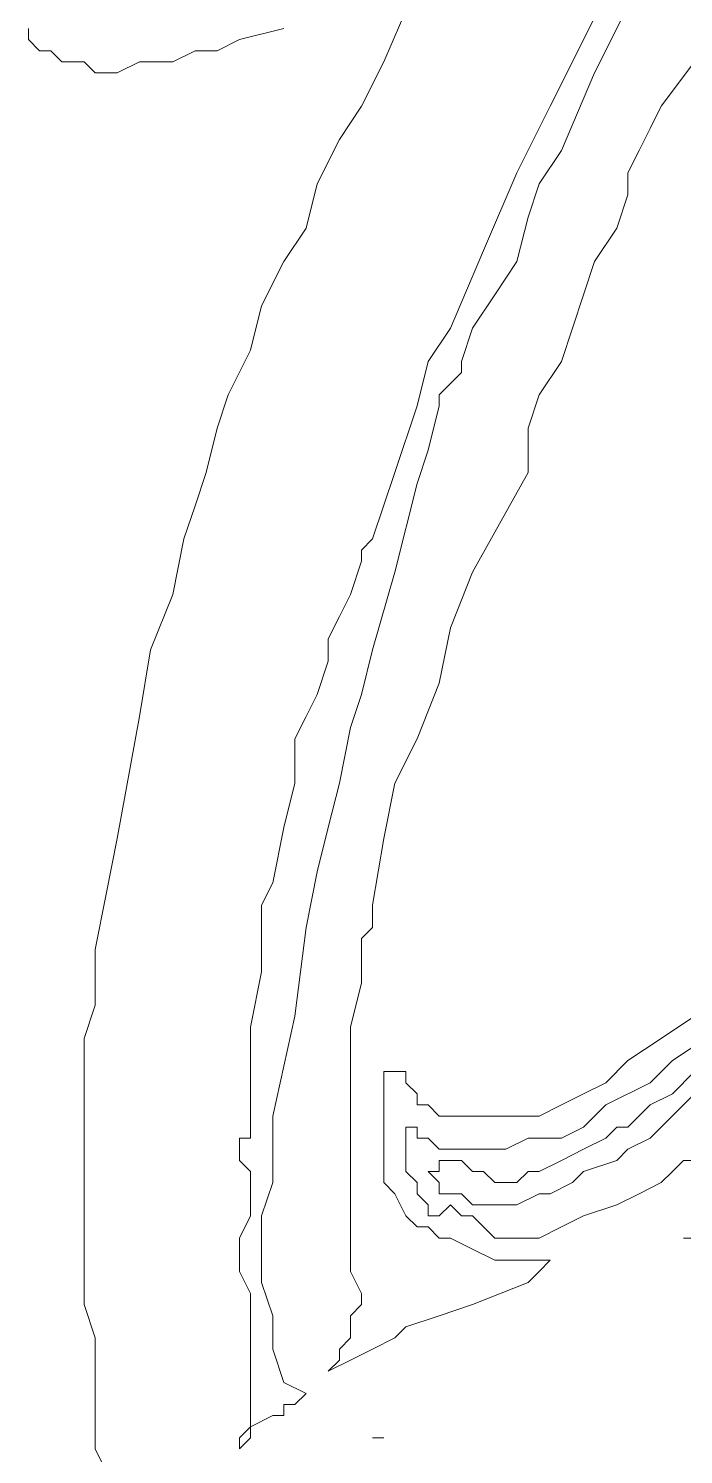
# Model space of a CAD drawing. Extents: x -66030 to 95157, y -13132 to 45879.
# Drawn here: x -20472 to -20241, y 14196 to 14698 of the extents above; entities that cross this region are included whole.
import ezdxf

# ---------------------------------------------------------------- set-up
doc = ezdxf.new("R2010")
doc.units = 0
doc.header["$LTSCALE"] = 100
doc.header["$MEASUREMENT"] = 0
doc.layers.get('0').update_dxf_attribs({"linetype": 'CONTINUOUS'})

msp = doc.modelspace()

# ---------------------------------------------------------------- linework, layer by layer
at = {"lineweight": 0}
for points in [[(-20444.29, 14190.36), (-20448.2, 14198.17), (-20448.2, 14205.98), (-20448.2, 14213.79), (-20448.2, 14221.6), (-20448.2, 14237.23), (-20452.1, 14248.95), (-20452.1, 14264.57), (-20452.1, 14280.19), (-20452.1, 14307.54), (-20452.1, 14319.25), (-20452.1, 14334.88), (-20452.1, 14338.78), (-20452.1, 14342.69), (-20448.2, 14354.41), (-20448.2, 14358.31), (-20448.2, 14362.22), (-20448.2, 14366.13), (-20448.2, 14373.94), (-20444.29, 14393.47), (-20440.39, 14413), (-20432.57, 14455.96), (-20428.67, 14479.4), (-20420.86, 14498.93), (-20416.95, 14518.46), (-20413.04, 14530.18), (-20409.14, 14541.89), (-20405.23, 14557.52), (-20401.33, 14569.24), (-20393.51, 14584.86), (-20389.61, 14600.48), (-20381.8, 14616.11), (-20373.98, 14627.83), (-20370.08, 14643.45), (-20362.27, 14659.07), (-20354.45, 14670.79), (-20346.64, 14686.41), (-20334.92, 14713.76)], [(-20260.71, 14705.94), (-20272.43, 14682.51), (-20284.15, 14655.17), (-20291.96, 14643.45), (-20295.86, 14631.73), (-20299.77, 14616.11), (-20307.58, 14604.39), (-20315.39, 14592.67), (-20319.3, 14580.95), (-20319.3, 14577.05), (-20319.3, 14577.05), (-20323.21, 14573.14), (-20323.21, 14573.14), (-20327.11, 14569.24), (-20327.11, 14569.24), (-20327.11, 14569.24), (-20327.11, 14565.33), (-20331.02, 14549.71), (-20334.92, 14537.99), (-20342.74, 14506.74), (-20350.55, 14479.4), (-20354.45, 14463.77), (-20358.36, 14452.06), (-20362.27, 14432.53), (-20366.17, 14416.9), (-20370.08, 14401.28), (-20373.98, 14381.75), (-20377.89, 14350.5), (-20385.7, 14315.35), (-20385.7, 14303.63), (-20385.7, 14291.91), (-20389.61, 14280.19), (-20389.61, 14268.48), (-20389.61, 14256.76), (-20385.7, 14245.04), (-20385.7, 14233.32), (-20381.8, 14221.6), (-20373.98, 14217.7), (-20377.89, 14213.79), (-20381.8, 14213.79), (-20381.8, 14209.89), (-20385.7, 14209.89), (-20393.51, 14205.98), (-20393.51, 14202.07), (-20397.42, 14198.17), (-20397.42, 14202.07), (-20397.42, 14202.07), (-20397.42, 14202.07), (-20393.51, 14205.98), (-20393.51, 14205.98), (-20393.51, 14205.98), (-20393.51, 14209.89), (-20393.51, 14209.89), (-20393.51, 14221.6), (-20393.51, 14229.42), (-20393.51, 14252.85), (-20397.42, 14260.66), (-20397.42, 14272.38), (-20393.51, 14280.19), (-20393.51, 14284.1), (-20393.51, 14291.91), (-20393.51, 14295.82), (-20397.42, 14299.72), (-20397.42, 14303.63), (-20397.42, 14307.54), (-20393.51, 14307.54), (-20393.51, 14311.44), (-20393.51, 14319.25), (-20393.51, 14330.97), (-20393.51, 14346.6), (-20389.61, 14366.13), (-20389.61, 14373.94), (-20389.61, 14381.75), (-20389.61, 14389.56), (-20385.7, 14397.37), (-20381.8, 14416.9), (-20377.89, 14432.53), (-20377.89, 14440.34), (-20377.89, 14448.15), (-20373.98, 14455.96), (-20370.08, 14463.77), (-20366.17, 14475.49), (-20366.17, 14483.3), (-20362.27, 14491.12), (-20358.36, 14498.93), (-20354.45, 14510.65), (-20354.45, 14514.55), (-20350.55, 14518.46), (-20342.74, 14541.89), (-20334.92, 14565.33), (-20331.02, 14580.95), (-20323.21, 14592.67), (-20311.49, 14620.01), (-20299.77, 14647.35), (-20288.05, 14670.79), (-20280.24, 14686.41), (-20272.43, 14702.04)], [(-20381.8, 14698.13), (-20397.42, 14694.23), (-20405.23, 14690.32), (-20413.04, 14690.32), (-20420.86, 14686.41), (-20424.76, 14686.41), (-20432.57, 14686.41), (-20440.39, 14682.51), (-20448.2, 14682.51), (-20452.1, 14686.41), (-20456.01, 14686.41), (-20459.92, 14686.41), (-20459.92, 14686.41), (-20463.82, 14690.32), (-20467.73, 14690.32), (-20471.63, 14694.23), (-20471.63, 14698.13)], [(-20237.28, 14686.41), (-20248.99, 14670.79), (-20252.9, 14662.98), (-20256.81, 14655.17), (-20260.71, 14647.35), (-20260.71, 14643.45), (-20260.71, 14639.54), (-20264.62, 14627.83), (-20272.43, 14616.11), (-20280.24, 14592.67), (-20284.15, 14580.95), (-20291.96, 14569.24), (-20295.86, 14557.52), (-20295.86, 14541.89), (-20315.39, 14506.74), (-20323.21, 14487.21), (-20327.11, 14467.68), (-20334.92, 14448.15), (-20342.74, 14432.53), (-20346.64, 14413), (-20350.55, 14389.56), (-20350.55, 14381.75), (-20354.45, 14377.84), (-20354.45, 14362.22), (-20358.36, 14346.6), (-20358.36, 14330.97), (-20358.36, 14315.35), (-20358.36, 14299.72), (-20358.36, 14284.1), (-20358.36, 14268.48), (-20358.36, 14264.57), (-20358.36, 14260.66), (-20354.45, 14252.85), (-20354.45, 14252.85), (-20354.45, 14248.95), (-20358.36, 14245.04), (-20358.36, 14241.13), (-20358.36, 14237.23), (-20358.36, 14237.23), (-20362.27, 14233.32), (-20362.27, 14229.42), (-20366.17, 14225.51), (-20358.36, 14229.42), (-20350.55, 14233.32), (-20342.74, 14237.23), (-20338.83, 14241.13), (-20327.11, 14245.04), (-20315.39, 14248.95), (-20295.86, 14256.76), (-20295.86, 14256.76), (-20291.96, 14260.66), (-20291.96, 14260.66), (-20288.05, 14264.57), (-20299.77, 14264.57), (-20307.58, 14264.57), (-20315.39, 14268.48), (-20323.21, 14272.38), (-20327.11, 14272.38), (-20327.11, 14272.38), (-20331.02, 14276.29), (-20334.92, 14276.29), (-20338.83, 14280.19), (-20338.83, 14280.19), (-20342.74, 14288.01), (-20346.64, 14291.91), (-20346.64, 14295.82), (-20346.64, 14303.63), (-20346.64, 14307.54), (-20346.64, 14319.25), (-20346.64, 14327.07), (-20346.64, 14330.97), (-20342.74, 14330.97), (-20342.74, 14330.97), (-20342.74, 14330.97), (-20342.74, 14330.97), (-20338.83, 14330.97), (-20338.83, 14327.07), (-20334.92, 14323.16), (-20334.92, 14319.25), (-20334.92, 14319.25), (-20331.02, 14319.25), (-20327.11, 14315.35), (-20323.21, 14315.35), (-20319.3, 14315.35), (-20315.39, 14315.35), (-20311.49, 14315.35), (-20307.58, 14315.35), (-20299.77, 14315.35), (-20291.96, 14315.35), (-20284.15, 14319.25), (-20276.33, 14323.16), (-20268.52, 14327.07), (-20260.71, 14334.88), (-20248.99, 14342.69), (-20237.28, 14350.5)], [(-20237.28, 14299.72), (-20241.18, 14299.72), (-20245.09, 14295.82), (-20248.99, 14291.91), (-20248.99, 14291.91), (-20256.81, 14288.01), (-20264.62, 14284.1), (-20276.33, 14280.19), (-20284.15, 14276.29), (-20291.96, 14272.38), (-20291.96, 14272.38), (-20295.86, 14272.38), (-20299.77, 14272.38), (-20299.77, 14272.38), (-20307.58, 14272.38), (-20311.49, 14276.29), (-20315.39, 14280.19), (-20319.3, 14280.19), (-20323.21, 14284.1), (-20323.21, 14284.1), (-20327.11, 14280.19), (-20331.02, 14280.19), (-20331.02, 14280.19), (-20331.02, 14284.1), (-20334.92, 14288.01), (-20334.92, 14291.91), (-20338.83, 14295.82), (-20338.83, 14299.72), (-20338.83, 14303.63), (-20338.83, 14311.44), (-20338.83, 14311.44), (-20334.92, 14311.44), (-20334.92, 14307.54), (-20331.02, 14307.54), (-20327.11, 14303.63), (-20323.21, 14303.63), (-20323.21, 14303.63), (-20319.3, 14303.63), (-20311.49, 14303.63), (-20307.58, 14303.63), (-20303.68, 14303.63), (-20295.86, 14307.54), (-20284.15, 14307.54), (-20276.33, 14311.44), (-20268.52, 14319.25), (-20252.9, 14327.07), (-20245.09, 14334.88), (-20233.37, 14342.69)], [(-20237.28, 14330.97), (-20245.09, 14323.16), (-20252.9, 14319.25), (-20260.71, 14311.44), (-20264.62, 14311.44), (-20268.52, 14307.54), (-20276.33, 14303.63), (-20284.15, 14299.72), (-20291.96, 14295.82), (-20295.86, 14295.82), (-20299.77, 14291.91), (-20299.77, 14291.91), (-20303.68, 14291.91), (-20307.58, 14291.91), (-20311.49, 14295.82), (-20315.39, 14295.82), (-20319.3, 14299.72), (-20319.3, 14299.72), (-20323.21, 14299.72), (-20323.21, 14299.72), (-20327.11, 14299.72), (-20327.11, 14295.82), (-20327.11, 14295.82), (-20331.02, 14295.82), (-20327.11, 14291.91), (-20327.11, 14291.91), (-20327.11, 14288.01), (-20323.21, 14288.01), (-20319.3, 14288.01), (-20315.39, 14284.1), (-20311.49, 14284.1), (-20307.58, 14284.1), (-20303.68, 14284.1), (-20299.77, 14284.1), (-20291.96, 14288.01), (-20288.05, 14288.01), (-20280.24, 14291.91), (-20276.33, 14295.82), (-20264.62, 14299.72), (-20260.71, 14303.63), (-20252.9, 14307.54), (-20248.99, 14311.44), (-20248.99, 14311.44), (-20241.18, 14319.25), (-20233.37, 14327.07)], [(-20237.28, 14272.38), (-20241.18, 14272.38), (-20237.28, 14272.38)]]:
    msp.add_lwpolyline(points, dxfattribs=at)
msp.add_lwpolyline([(-20350.55, 14202.07), (-20346.64, 14202.07), (-20346.64, 14202.07), (-20350.55, 14202.07)], close=True, dxfattribs=at)

doc.saveas('drawing.dxf')
